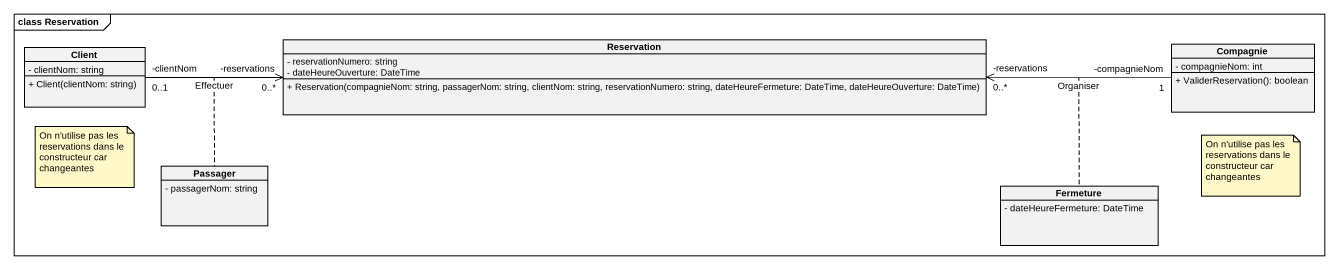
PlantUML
@startuml
mainframe class Reservation
hide circle
hide empty members
skinparam classAttributeIconSize 0
class Client {
  - clientNom: string
  + Client(clientNom: string)
}
class Reservation {
  - reservationNumero: string
  - dateHeureOuverture: DateTime
  + Reservation(compagnieNom: string, passagerNom: string, clientNom: string, reservationNumero: string, dateHeureFermeture: DateTime, dateHeureOuverture: DateTime)
}
class Compagnie {
  - compagnieNom: int
  + ValiderReservation(): boolean
}
class Passager {
  - passagerNom: string
}
class Fermeture {
  - dateHeureFermeture: DateTime
}
Client "-clientNom\n0..1" -right-> "-reservations\n0..*" Reservation : Effectuer
(Client, Reservation) .. Passager
Compagnie "-compagnieNom\n1" -left-> "-reservations\n0..*" Reservation : Organiser
(Compagnie, Reservation) .. Fermeture
note as N1
  On n'utilise pas les reservations dans le constructeur car changeantes
end note
note as N2
  On n'utilise pas les reservations dans le constructeur car changeantes
end note
@enduml
